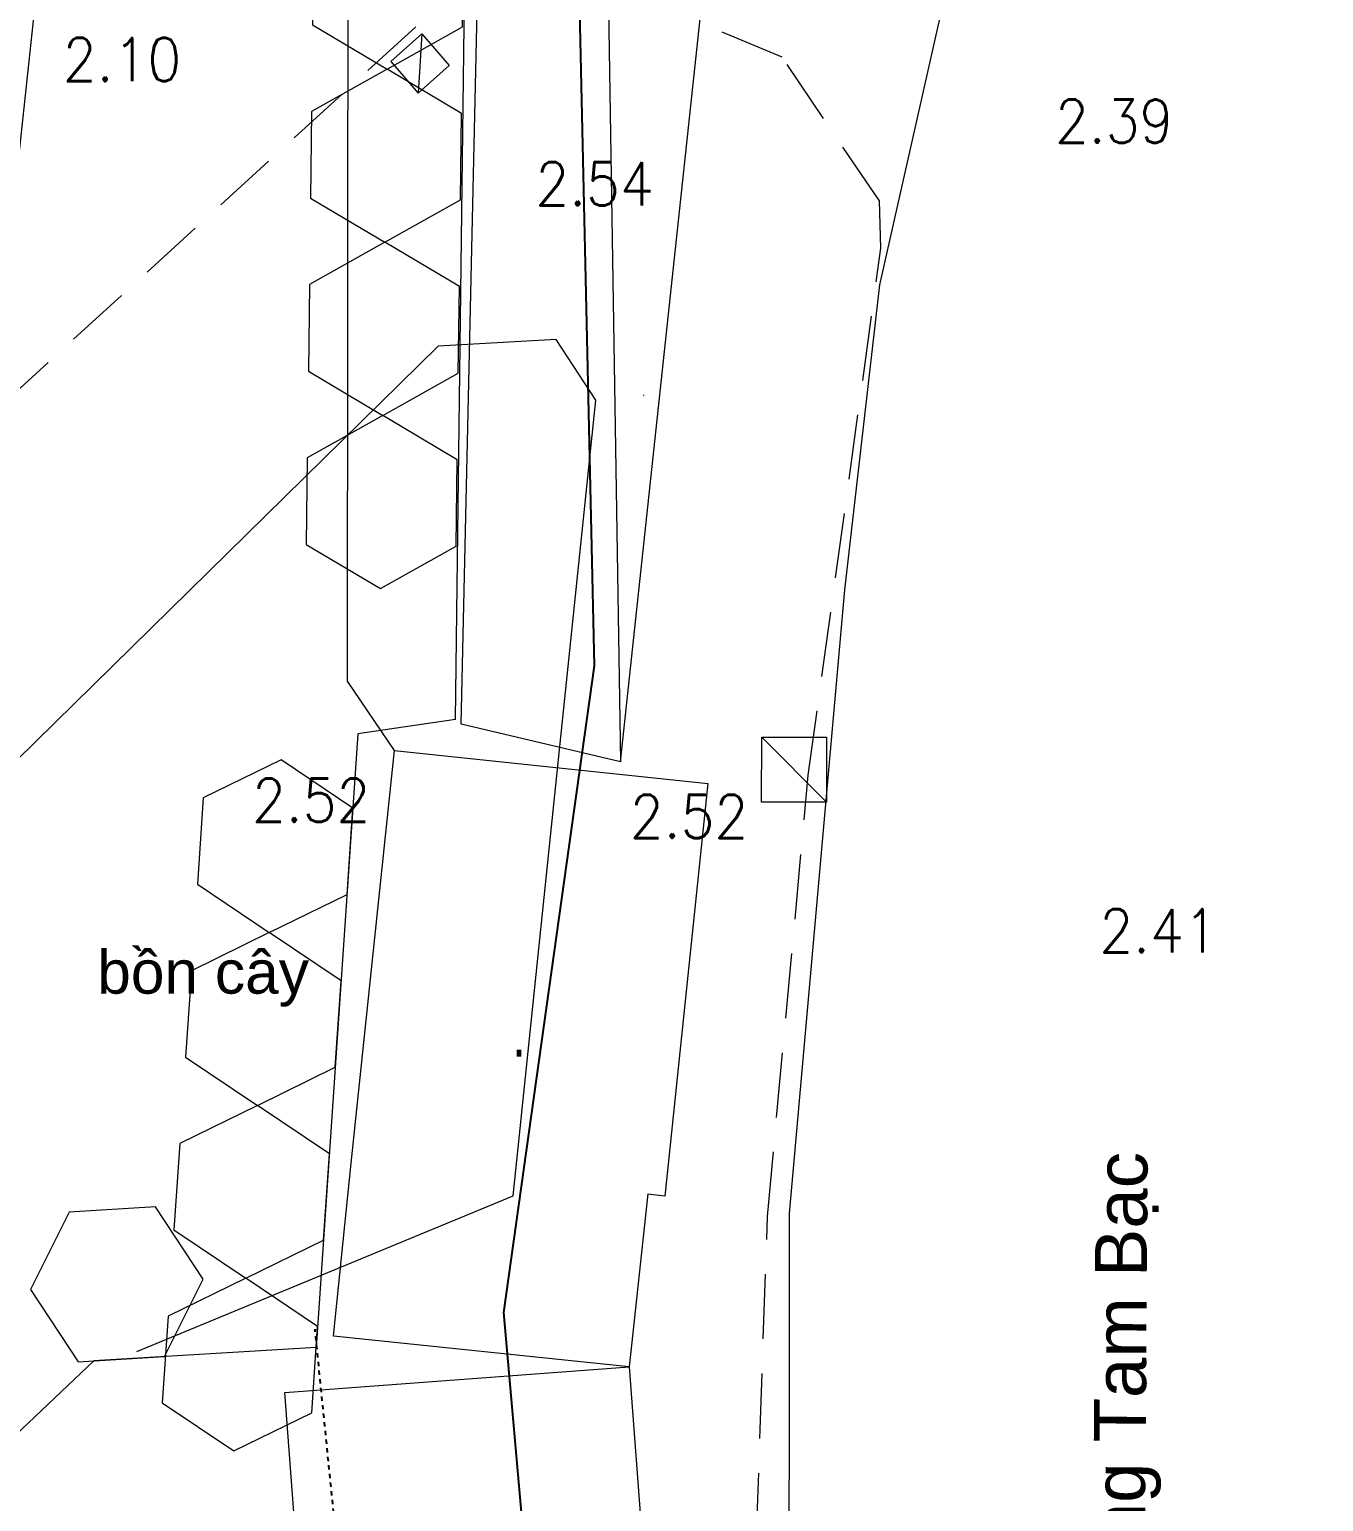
# Model space of a CAD drawing. Header units: millimetres. Extents: x 583747 to 597033, y 2304962 to 2309584.
# Drawn here: x 595540.59 to 595570.49, y 2307215.51 to 2307249.51 of the extents above; entities that cross this region are included whole.
import ezdxf
from ezdxf.enums import TextEntityAlignment as Align
from ezdxf.xclip import XClip

# ---------------------------------------------------------------- set-up
doc = ezdxf.new("R2010")
doc.units = ezdxf.units.MM
doc.header["$XCLIPFRAME"] = 0
doc.linetypes.add('DASHDOT', pattern=[1, 0.5, -0.25, 0, -0.25])
doc.linetypes.add('{Long Duong}', pattern=[2.3, 1.5, -0.8])
for name, color, linetype, lineweight in [('00_nen', 8, 'Continuous', 5), ('Code Cao do', 7, 'Continuous', 0), ('duong chua chay', 1, 'Continuous', 15), ('Duong RG Thua', 7, 'Continuous', 0), ('Ghi chu nha', 7, 'Continuous', 0), ('KT-DV2', 7, 'Continuous', 15), ('KT-NEN', 7, 'Continuous', 0), ('Long Duong_ Phan Cach chat lieu rair mat', 7, 'Continuous', 0), ('Nen dc cb Hong bang', 253, 'Continuous', 60)]:
    doc.layers.add(name, color=color, linetype=linetype, lineweight=lineweight)
doc.layers.add('A-PLOT LINE', color=6, linetype='DASHDOT')
doc.layers.add('AFP-KERB-LINE', color=2, linetype='Continuous')
doc.styles.add('ghicu', font='', dxfattribs={"width": 0.8, "height": 1})
doc.styles.add('Style-.VnArial', font='')
doc.styles.add('Style-STANDARD', font='STANDARD.shx')
doc.styles.get('ghicu').set_extended_font_data('.VnArial')
doc.styles.get('Style-.VnArial').set_extended_font_data('.VnArial')

# ---------------------------------------------------------------- blocks, each defined once
blk = doc.blocks.new('nen dc cb Hong bang')
at = {"layer": '00_nen', "color": 0, "linetype": 'ByBlock', "lineweight": -2, "flags": 128}
for points, elevation in [([(-154.0644555218751, 165.1836338774301), (-163.3341345998924, 143.6575251654722), (-165.6952716958476, 138.8721099244431), (-171.477537026396, 119.4739429298788), (-172.851427878486, 114.9569359631278), (-178.2961510084569, 99.24564010091126), (-185.9791920061689, 85.9393820790574), (-188.1566036455333, 69.92353720963001), (-194.4931672775419, 44.39749348349869), (-197.3701182705117, 28.81405801326036), (-192.9870327125536, 11.12778268288821), (-197.0112660428276, -2.088413653429598), (-200.5244879471138, -10.27043441357091), (-207.7001540948404, -24.29790709167719)], -63.11999998999999), ([(-181.8327766535804, 8.115976362954825), (-183.4033729947405, 9.25202663289383), (-192.4282135113608, 34.04757216759026), (-185.2105691508623, 64.6862960094586), (-176.6405830798903, 86.87460122443736), (-155.4452346208273, 120.0906896693632), (-113.3329247167567, 173.7915893024765), (-99.3787407593336, 185.5898890919052)], -62.11999999999999), ([(-180.7527680995408, 9.277387721464038), (-189.3293513091048, 33.71265013981611), (-187.9338903616881, 47.99219434848055), (-186.9493136469973, 52.52077684970573), (-183.244812106248, 63.93427191441879), (-175.585096767405, 84.95959047554061), (-159.7104544893373, 109.5483625396155), (-147.1563750558998, 125.8544904245064), (-126.8705366258509, 153.4860422657803), (-113.1089865949471, 170.6381694148295), (-106.2892693489557, 178.5370083600283)], -62.11999999999999), ([(-176.7272050620522, 52.74034863384441), (-177.0951481636148, 47.42707507824525), (-177.0067436667159, 39.0969427479431), (-176.1096750461729, 30.71741066733375), (-174.9985086276429, 22.06249679159373), (-173.3391070818761, 15.16720879869536)], -62.11999999999999), ([(-176.841204611701, 9.661378715187311), (-180.5906431229087, 9.219119656365365), (-188.8792814189801, 33.5948570324108), (-187.4274816558463, 49.27354221511632), (-181.9489120271755, 47.96226602885872)], -62.11999999999999), ([(-187.4274816558463, 49.27354221511632), (-185.8276284879539, 33.1343825510703), (-176.841204611701, 9.661378715187311)], -62.11999999999999), ([(-176.841204611701, 9.661378715187311), (-182.5790600550827, 32.8056892901659), (-181.9489120271755, 47.96226602885872)], -62.11999999999999), ([(-173.3391070818761, 15.16720879869536), (-169.5992496120743, 1.203478125855327), (-161.1848130532308, -21.91499631945044), (-161.2221929109655, -22.70666172029451), (-161.4146772139939, -23.24777091806754), (-162.5486474544741, -23.97585206897929)], -62.11999999999999), ([(-179.5017409971915, -1.177210214547813), (-181.8327766535804, 8.115976362954825), (-174.7686850640457, 9.887881967239082), (-172.437649407424, 0.5946953888051212), (-172.8256013932405, 0.4973843204788864)], -62.11999999999999), ([(-180.7527680995408, 9.277387721464038), (-182.757935052854, 8.193135323002934), (-178.8036615537712, -5.454802487045527), (-183.5266860855045, -7.503459164407104), (-189.2939914889866, -19.09206740837544), (-196.3414394371212, -28.20319340517744), (-214.6197297386825, -66.08854024205357), (-217.8477424569428, -72.47947468888015), (-223.8687062722165, -74.58418515790254), (-232.2591705404921, -77.89250508183613), (-239.0729001954896, -82.74920710362494), (-250.7147436620435, -95.30207557603717), (-257.0414777140832, -104.8505950341932), (-272.0698574442649, -134.5270387968048), (-287.410217049066, -162.6010508765467)], -62.11999999999999), ([(-172.8271235884167, 0.5035369419492781), (-171.8630286819534, -3.393276905175298), (-178.5214927488705, -5.069992063567042), (-179.5017409971915, -1.177210214547813)], -62.11999999999999)]:
    blk.add_lwpolyline(points, dxfattribs=dict(at, elevation=elevation))
at = {"layer": '00_nen', "color": 0, "linetype": 'ByBlock', "lineweight": -2, "elevation": -62.11999999999999}
for points in [[(-189.3541970042279, 23.21530079329386), (-187.3887083340669, 22.84536257199943), (-186.0855881016469, 24.36255658045411), (-186.7479565392714, 26.24968881020322), (-188.7134452096652, 26.61962703196332), (-190.0165654422017, 25.1024330239743)], [(-188.0294601286296, 19.44103633332998), (-186.063971458585, 19.07109811343253), (-184.7608512260485, 20.58829212188721), (-185.4232196642552, 22.47542435210198), (-187.3887083340669, 22.84536257199943), (-188.6918285664869, 21.32816856401041)], [(-186.7047232527984, 15.66677187429741), (-184.7392345826374, 15.29683365300298), (-183.4361143499846, 16.81402766145766), (-184.0984827879583, 18.70115989167243), (-186.0639714582358, 19.07109811203554), (-187.3670916907722, 17.55390410404652)], [(-185.3799863772001, 11.89250741479918), (-183.4144977066899, 11.52256919257343), (-182.1113774745027, 13.03976320289075), (-182.7737459122436, 14.92689543217421), (-184.7392345826374, 15.29683365300298), (-186.0423548150575, 13.77963964501396)], [(-173.9701713416725, 11.31858499022201), (-172.5606324104592, 11.83161520492285), (-172.047602194827, 10.42207627277821), (-173.4571411261568, 9.909046057611704)], [(-182.2791498504812, 6.540636914782226), (-184.2210690736538, 7.019123833626509), (-185.6064105124678, 5.576615913771093), (-185.049832728575, 3.655621075537056), (-183.1079135056352, 3.177134156227112), (-181.7225720665883, 4.619642075616866)], [(-181.1659942824626, 2.698647236917168), (-183.1079135055188, 3.177134156227112), (-184.4932549446821, 1.734626237303019), (-183.93667716044, -0.1863686018623412), (-181.9947579376167, -0.6648555211722851), (-180.6094164986862, 0.7776523982174695)], [(-180.0528387145605, -1.143342440016568), (-181.9947579373838, -0.6648555211722851), (-183.3800993764307, -2.107363441027701), (-182.823521592305, -4.028358279727399), (-180.8816023694817, -4.506845198571682), (-179.4962609304348, -3.064337279181927)], [(-182.0249016905436, -6.852045942097902), (-181.7967350956751, -4.865103565622121), (-183.4033943712711, -3.674034310504794), (-185.2382202420849, -4.469907430466264), (-185.4663868371863, -6.456849806942046), (-183.8597275615903, -7.647919062525034)], [(-178.9396831466584, -4.985332117415965), (-180.8816023694817, -4.506845198571682), (-182.2669438081793, -5.949353118427098), (-181.7103660248686, -7.870347955729812), (-179.7684468015796, -8.348834875971079), (-178.3831053624162, -6.906326956581324)]]:
    blk.add_lwpolyline(points, close=True, dxfattribs=at)
blk.add_lwpolyline([(-173.9701713416725, 11.31858499022201), (-172.047602194827, 10.42207627277821)], dxfattribs=at)
at = {"layer": '00_nen', "color": 0, "linetype": 'ByBlock', "lineweight": -2, "elevation": -62.11999999999999, "flags": 128}
blk.add_lwpolyline([(-171.8630286819534, -3.393276905175298), (-162.5486474544741, -23.97585206897929), (-169.8150574422907, -27.26417300244793), (-179.1294386700029, -6.681597838643938)], close=True, dxfattribs=at)
at = {"layer": '00_nen', "color": 0, "linetype": 'ByBlock', "lineweight": -2, "style": 'ghicu', "width": 0.8}
blk.add_text('.', height=1, rotation=19.99999999720178, dxfattribs=at).set_placement((-176.8783274652669, 2.936104155145586, -62.11999999999999), align=Align.MIDDLE)
blk = doc.blocks.new('wwww1')
at = {"layer": 'Duong RG Thua', "color": 250, "lineweight": 0}
for p, q in [((595548.7751421746, 2307248.817341993), (595549.4921149459, 2307249.456126012)), ((595549.4921149459, 2307249.456126012), (595549.4055524782, 2307248.085029853)), ((595549.4921149459, 2307249.456126012), (595550.1225252493, 2307248.723813871)), ((595548.7751421747, 2307248.817341993), (595549.4055524782, 2307248.085029853)), ((595549.4055524779, 2307248.085029853), (595550.1225252493, 2307248.723813871)), ((595552.5909435007, 2307242.398073335), (595549.8720921074, 2307242.244948578)), ((595553.5145213865, 2307240.992425892), (595552.5909435006, 2307242.398073335)), ((595549.8720921074, 2307242.244948577), (595538.0671186436, 2307230.655130557)), ((595551.6044715418, 2307222.62250096), (595553.5145213865, 2307240.992425892)), ((595542.908946987, 2307219.024355887), (595551.6044715418, 2307222.62250096))]:
    blk.add_line(p, q, dxfattribs=at)
at = {"layer": 'Long Duong_ Phan Cach chat lieu rair mat', "color": 250, "linetype": '{Long Duong}', "lineweight": 0}
for p, q in [((595557.814985001, 2307248.915420168), (595553.8820407691, 2307250.568959025)), ((595549.3498743385, 2307249.618292607), (595538.9849636914, 2307240.153576986)), ((595560.061605604, 2307245.600309757), (595557.8149850012, 2307248.915420168)), ((595560.0961457818, 2307244.503946146), (595560.061605604, 2307245.600309757)), ((595558.4190781427, 2307232.334452716), (595560.0961457818, 2307244.503946146)), ((595557.475862554, 2307222.141668074), (595558.4190781427, 2307232.334452716)), ((595556.9079562096, 2307205.521852944), (595557.4758625543, 2307222.141668074))]:
    blk.add_line(p, q, dxfattribs=at)
at = {"layer": 'Code Cao do', "color": 250, "linetype": 'Continuous', "lineweight": 0, "style": 'Style-STANDARD'}
for s, p in [('2.10', (595541.1972966845, 2307248.863781472)), ('2.39', (595564.1168648393, 2307247.441295821)), ('2.54', (595552.1145708794, 2307245.993571672)), ('2.52', (595545.5692724771, 2307231.754538314)), ('2.52', (595554.2977651006, 2307231.38296419)), ('2.41', (595565.1422843495, 2307228.741374494))]:
    blk.add_text(s, height=1, rotation=359.9972999999998, dxfattribs=at).set_placement(p, align=Align.MIDDLE_LEFT)
at = {"layer": 'Ghi chu nha', "color": 250, "linetype": 'Continuous', "lineweight": 0, "style": 'Style-.VnArial'}
for s, height, rotation, p in [('bån c©y', 1, 359.9973000000001, (595544.4385461814, 2307227.788430231)), ('§\xadêng Tam B¹c', 1.2, 89.64325712857661, (595565.6168672972, 2307217.398478307))]:
    blk.add_text(s, height=height, rotation=rotation, dxfattribs=at).set_placement(p, align=Align.MIDDLE_CENTER)
blk = doc.blocks.new('PLOT')
at = {"layer": 'A-PLOT LINE', "color": 251}
for points in [[(3489674.97503809, 1062487.606442671), (3444901.634540227, 1155093.675330892)], [(3489674.97503809, 1062487.606442671), (3444901.634540227, 1155093.675330892)], [(3489674.975036987, 1062487.60644339), (3444901.634539125, 1155093.675331611)]]:
    blk.add_lwpolyline(points, dxfattribs=at)
blk = doc.blocks.new('DV')
at = {"layer": 'AFP-KERB-LINE'}
for p, q in [((480975.2986135483, 567599.6915407181), (491543.3490951061, 102122.8648734093)), ((480975.2986135483, 567599.6915407181), (491543.3490951061, 102122.8648734093)), ((480975.2986135483, 567599.6915407181), (491543.2747733593, 102126.1384034157)), ((491543.3490951061, 102122.8648734093), (489446.5313405991, 87188.40400886536))]:
    blk.add_line(p, q, dxfattribs=at)
at = {"layer": 'AFP-KERB-LINE', "elevation": 2.283388679820792e-10}
blk.add_lwpolyline([(489446.5313405991, 87188.40400886536), (500275.7889888287, -35324.14986801147)], dxfattribs=at)
ref = blk.add_blockref('PLOT', (-3147122.540057182, 179596.1890163422, -4.400686211017372e-09), dxfattribs=dict(rotation=340.0000000045929))
XClip(ref).set_block_clipping_path([(3437700.5976729654, 868981.9081885163), (3912891.837519983, 1041937.3750337446), (3715693.8178756535, 1583734.481302836), (3240502.578028636, 1410779.0144576086)])
blk = doc.blocks.new('duong pccc')
at = {"layer": 'AFP-KERB-LINE'}
blk.add_arc((11321019.277022, 1142512.015304565), 61862.56277855606, 288.6219720840548, 288.6223285313301, dxfattribs=at)

msp = doc.modelspace()

# ---------------------------------------------------------------- block references
at = {"layer": 'KT-NEN', "color": 7, "lineweight": 0}
msp.add_blockref('wwww1', (0.167280342313461, -0.04470699140802026, -0.002306602981161601), dxfattribs=at)

# ---------------------------------------------------------------- next in the draw order: block references
at = {"layer": 'duong chua chay', "xscale": 0.001, "yscale": 0.001, "zscale": 0.001}
msp.add_blockref('duong pccc', (584214.0047207047, 2306157.171293481), dxfattribs=at)
at = {"layer": 'KT-DV2', "xscale": 0.001, "yscale": 0.001, "zscale": 0.001}
msp.add_blockref('DV', (595062.0998697897, 2307132.69202312), dxfattribs=at)
at = {"layer": 'Nen dc cb Hong bang', "color": 250, "lineweight": 5, "transparency": 33554559}
ref = msp.add_blockref('nen dc cb Hong bang', (595717.0552204513, 2307162.891767368, 62.11769339701883), dxfattribs=dict(at, rotation=339.9497468043105))
XClip(ref).set_block_clipping_path([(-171.58366836735513, -106.17314537893981), (63.31963311461732, -20.44193760957569), (-26.86903776670806, 226.67480199504644), (-261.7723392486805, 140.94359422568232)])

doc.saveas('drawing.dxf')
